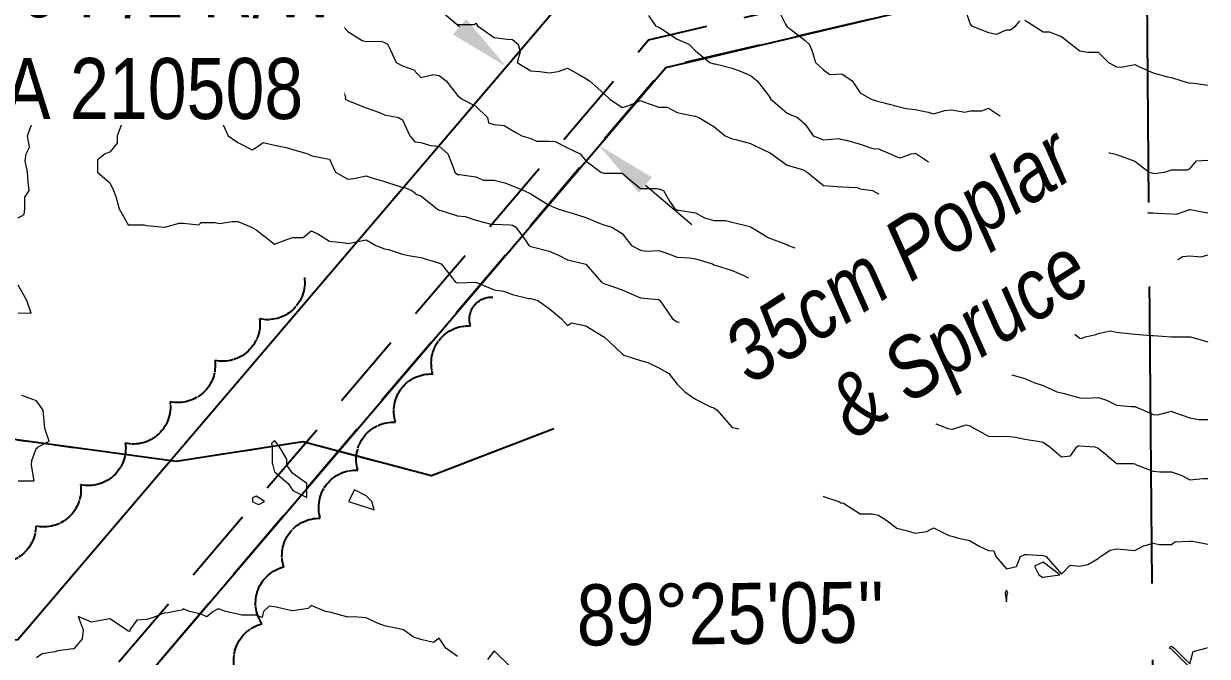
# Model space of a CAD drawing. Extents: x 537850 to 541798, y 6045627 to 6050132.
# Drawn here: x 540507.2 to 540701.2, y 6047416.6 to 6047520.4 of the extents above; entities that cross this region are included whole.
import ezdxf

# ---------------------------------------------------------------- set-up
doc = ezdxf.new("R2010")
doc.units = 0
doc.header["$LTSCALE"] = 5
for name, pattern in [('0', [1, 1, 0]), ('DASHED2', [9.525, 6.35, -3.175]), ('foc-ACCESSROAD', [3.75, 2.5, -1.25]), ('foc-TOPO-ephemeral', [6.25, 3.125, -0.625, 0.625, -0.625, 0.625, -0.625]), ('foc-UNSURVEYED', [12.5, 10, -2.5])]:
    doc.linetypes.add(name, pattern=pattern)
for name, color, linetype in [('C-AR', 13, 'foc-ACCESSROAD'), ('C-RW', 13, 'Continuous'), ('L-BD', 7, 'Continuous'), ('L-USEC', 7, 'foc-UNSURVEYED'), ('T-BUSH', 110, '0'), ('T-BUSH-T', 110, 'Continuous'), ('T-DRAW', 143, 'foc-TOPO-ephemeral')]:
    doc.layers.add(name, color=color, linetype=linetype)
doc.layers.add('C-AR-T', color=13, linetype='Continuous', lineweight=9)
doc.layers.add('C-RW-T', color=13, linetype='Continuous', lineweight=9)
doc.layers.add('Contour_Line_Intermediate', color=7, linetype='DASHED2', true_color=0xd9d9d9)
doc.layers.add('Contour_Line_Major', color=7, linetype='Continuous', true_color=0x6b6b6b)
doc.styles.add('80CG', font='ARIALN.TTF', dxfattribs={"height": 10})
doc.styles.add('80L', font='ARIALN.TTF', dxfattribs={"height": 10})
doc.styles.add('foc-LtypeFont', font='ARIALN.TTF', dxfattribs={"height": 7.35})
doc.styles.add('TXT', font='ARIALN.TTF', dxfattribs={"height": 0.2})
doc.linetypes.add('foc-TOPO-flowdirection-NOLINE', pattern='A,0,[">",foc-LtypeFont,S=0.3,R=0,X=0,Y=-0.945],-20,[">",foc-LtypeFont,S=0.3,R=0,X=0,Y=-0.945],0', length=20)
doc.dimstyles.new('Compass 5 000', dxfattribs={"dimscale": 5, "dimtxt": 9, "dimasz": 2, "dimexe": 0.2, "dimexo": 0.0625, "dimgap": 0.5, "dimtad": 0, "dimtih": 1, "dimtoh": 1, "dimzin": 0, "dimdsep": 46, "dimtxsty": '80CG', "dimcen": 0.1, "dimse1": 1, "dimse2": 1, "dimclrd": 256, "dimclrt": 256, "dimaunit": 1, "dimadec": 4, "dimazin": 0, "dimtfac": 0.06, "dimtofl": 0, "dimtmove": 0, "dimatfit": 1, "dimfxl": 0.2, "dimtolj": 1, "dimtzin": 0, "dimlwd": -1, "dimarcsym": 0})

# ---------------------------------------------------------------- blocks, each defined once
blk = doc.blocks.new('*D461')
at = {"layer": 'C-AR-T', "transparency": 16777216}
for p, q in [((540723.73, 6047554.72), (540721.43, 6047564.45)), ((540729.48, 6047530.39), (540733.31, 6047514.15)), ((540733.31, 6047514.15), (540743.31, 6047514.15))]:
    blk.add_line(p, q, dxfattribs=at)
for points in [[(540725.35, 6047555.1), (540722.11, 6047554.34), (540726.03, 6047544.99)], [(540731.1, 6047530.77), (540727.85, 6047530.01), (540727.18, 6047540.12)]]:
    blk.add_solid(points, dxfattribs=at)
at = {"layer": 'C-AR-T', "transparency": 16777216, "insert": (540777.58, 6047514.15), "char_height": 10, "attachment_point": 5, "style": '80CG', "bg_fill": 3, "box_fill_scale": 1.1, "bg_fill_color": 256, "bg_fill_true_color": 13158600, "bg_fill_transparency": 0}
blk.add_mtext('\\A1;Murphy\\P5.00 A/R\\PLOC 220512', dxfattribs=at)
blk = doc.blocks.new('*D463')
at = {"layer": 'C-RW-T', "transparency": 16777216}
for p, q in [((540571.01, 6047526.33), (540561.01, 6047526.33)), ((540578.63, 6047519.85), (540571.01, 6047526.33)), ((540609.08, 6047493.91), (540616.69, 6047487.43))]:
    blk.add_line(p, q, dxfattribs=at)
at = {"layer": 'C-RW-T', "linetype": 'ByBlock', "transparency": 16777216}
for points in [[(540579.71, 6047521.12), (540577.54, 6047518.58), (540586.24, 6047513.36)], [(540610.16, 6047495.18), (540608, 6047492.65), (540601.47, 6047500.4)]]:
    blk.add_solid(points, dxfattribs=at)
at = {"layer": 'C-RW-T', "linetype": 'ByBlock', "transparency": 16777216, "insert": (540521.47, 6047526.33), "char_height": 10, "attachment_point": 5, "style": '80CG', "bg_fill": 3, "box_fill_scale": 1.1, "bg_fill_color": 256, "bg_fill_true_color": 13158600, "bg_fill_transparency": 0}
blk.add_mtext('\\A1;Murphy\\P20.00 P/L R/W\\PPLA 210508', dxfattribs=at)

msp = doc.modelspace()

# ---------------------------------------------------------------- linework, layer by layer
at = {"layer": 'C-AR', "flags": 128}
msp.add_lwpolyline([(540790.888, 6047559.553), (540740.373, 6047543.212), (540722.481, 6047539.019), (540692.384, 6047531.966), (540612.358, 6047513.213), (540515.464, 6047399.392), (540511.656, 6047402.634), (540609.616, 6047517.707), (540692.339, 6047537.092), (540722.436, 6047544.145), (540739.03, 6047548.034), (540790.841, 6047564.795)], dxfattribs=at)
at = {"layer": 'C-RW'}
msp.add_lwpolyline([(540790.888, 6047580.748), (540735.082, 6047562.693), (540601.449, 6047531.116), (540506.218, 6047419.329), (540290.448, 6047417.1), (540291.068, 6047357.836), (540311.057, 6047358.043), (540310.646, 6047397.318), (540515.53, 6047399.435), (540612.419, 6047513.168), (540740.466, 6047543.425), (540790.888, 6047559.738)], dxfattribs=at)
at = {"layer": 'Contour_Line_Intermediate', "linetype": 'Continuous', "lineweight": 13, "flags": 128}
for points, elevation in [([(540630.659, 6047522.997), (540632.023, 6047520.269), (540632.209, 6047519.997), (540632.295, 6047519.867), (540632.657, 6047519.635), (540635.295, 6047517.606), (540635.905, 6047516.997), (540636.431, 6047515.861), (540636.946, 6047513.997), (540638.295, 6047512.768), (540639.34, 6047512.042), (540641.294, 6047512.113), (540642.999, 6047510.997), (540644.294, 6047509.029), (540646.062, 6047507.998), (540647.294, 6047507.587), (540647.801, 6047507.49), (540650.294, 6047506.84), (540651.812, 6047506.479), (540653.294, 6047506.296), (540655.42, 6047505.871), (540656.294, 6047505.557), (540658.143, 6047506.148), (540659.294, 6047506.223), (540661.425, 6047505.866), (540662.293, 6047506.064), (540664.227, 6047506.064), (540665.293, 6047506.491), (540667.638, 6047504.998), (540667.91, 6047504.615), (540668.293, 6047504.245), (540670.54, 6047504.245), (540671.293, 6047503.82), (540672.827, 6047503.532), (540674.293, 6047503.532), (540675.118, 6047502.823), (540676.061, 6047501.998), (540677.293, 6047501.547), (540678.258, 6047501.033), (540680.293, 6047500.293), (540682.376, 6047499.915), (540683.292, 6047499.587), (540685.924, 6047498.998), (540686.292, 6047498.893), (540686.457, 6047498.833), (540689.292, 6047497.803), (540691.632, 6047495.998), (540692.292, 6047495.839), (540692.466, 6047495.824), (540694.157, 6047495.998), (540695.008, 6047496.282), (540695.292, 6047496.424), (540697.866, 6047496.424), (540698.292, 6047496.565), (540699.427, 6047497.863), (540701.292, 6047497.997)], 921.956), ([(540661.392, 6047522.997), (540662.293, 6047520.293), (540662.515, 6047519.997), (540665.293, 6047518.894), (540666.637, 6047518.653), (540668.293, 6047519.344), (540668.946, 6047519.344), (540669.819, 6047519.997), (540670.474, 6047520.816)], 922.956), ([(540518.3, 6047520.527), (540518.281, 6047520.016), (540518.282, 6047519.997), (540518.3, 6047519.944), (540518.811, 6047519.487), (540521.3, 6047517.511), (540521.48, 6047516.997), (540521.449, 6047516.848), (540522.181, 6047513.997), (540522.764, 6047512.533), (540523.236, 6047510.997), (540524.3, 6047508.597), (540525.379, 6047507.998), (540524.749, 6047507.548), (540524.3, 6047506.919), (540522.777, 6047506.521), (540523.578, 6047504.998), (540523.285, 6047503.983), (540522.529, 6047501.998), (540522.529, 6047500.769), (540521.3, 6047499.314), (540521.079, 6047499.22), (540520.562, 6047498.998), (540519.27, 6047498.029), (540519.27, 6047495.998), (540521.3, 6047494.269), (540521.923, 6047492.998), (540522.27, 6047492.029), (540522.82, 6047489.998), (540524.3, 6047487.381), (540526.917, 6047487.381), (540527.3, 6047487.257), (540530.283, 6047487.015), (540530.3, 6047487.01), (540532.65, 6047487.648), (540533.3, 6047487.638), (540535.907, 6047487.391), (540536.299, 6047487.741), (540538.557, 6047487.741), (540539.299, 6047487.618), (540541.346, 6047487.951), (540542.299, 6047487.905), (540544.536, 6047486.999), (540545.299, 6047486.582), (540547.26, 6047485.038), (540548.299, 6047484.219), (540550.337, 6047484.96), (540551.299, 6047485.31), (540552.988, 6047485.31), (540554.299, 6047486.402), (540555.383, 6047485.915), (540557.298, 6047484.702), (540559.882, 6047484.415), (540560.298, 6047484.332), (540562.521, 6047484.776), (540563.298, 6047484.932), (540564.906, 6047483.999), (540566.298, 6047483.46), (540566.971, 6047483.326), (540569.298, 6047482.55), (540570.586, 6047482.287), (540572.298, 6047482.046), (540575.152, 6047481.145), (540575.298, 6047481.075), (540575.613, 6047480.999), (540576.866, 6047479.431), (540577.951, 6047477.999), (540578.297, 6047477.897), (540578.402, 6047477.894), (540581.297, 6047477.989), (540581.311, 6047477.985), (540584.297, 6047476.728), (540585.807, 6047476.489), (540587.297, 6047475.953), (540589.995, 6047475.301), (540590.297, 6047475.317), (540591.441, 6047474.999), (540593.297, 6047473.673), (540595.346, 6047471.999), (540596.297, 6047470.871), (540596.992, 6047471.304), (540599.296, 6047470.835), (540602.291, 6047469.004), (540602.296, 6047469.001), (540602.3, 6047468.999), (540605.296, 6047466.212), (540605.562, 6047466), (540608.296, 6047465.163), (540609.502, 6047464.794), (540611.296, 6047463.953), (540612.904, 6047463), (540614.296, 6047461.24), (540615.536, 6047460), (540617.296, 6047458.826), (540619.738, 6047457.557), (540620.295, 6047457.357), (540620.831, 6047457), (540623.295, 6047454.183), (540624.256, 6047454), (540626.295, 6047453.66), (540628.382, 6047451), (540629.295, 6047449.605), (540631.968, 6047448), (540632.295, 6047447.897), (540632.578, 6047447.718), (540635.295, 6047445.995), (540636.554, 6047445.001), (540638.295, 6047442.832), (540638.918, 6047442.625), (540640.791, 6047442.001), (540641.101, 6047441.807), (540641.294, 6047441.807), (540641.553, 6047441.742), (540644.294, 6047440.02), (540646.275, 6047440.02), (540647.294, 6047439.793), (540648.481, 6047439.001), (540650.294, 6047437.641), (540652.062, 6047437.233), (540653.294, 6047436.813), (540655.208, 6047437.087), (540656.294, 6047437.738), (540658.819, 6047436.475), (540659.294, 6047436.34), (540660.415, 6047436.001), (540661.99, 6047435.698), (540662.293, 6047435.604), (540663.92, 6047434.628), (540665.293, 6047434.004), (540666.211, 6047433.919), (540666.517, 6047433.001), (540668.293, 6047430.964), (540669.917, 6047431.377), (540670.58, 6047433.001), (540671.293, 6047433.313), (540671.649, 6047433.358), (540674.293, 6047433.154), (540674.431, 6047433.14), (540674.75, 6047433.001), (540677.293, 6047430.13), (540678.702, 6047431.592), (540680.293, 6047431.412), (540681.588, 6047431.705), (540683.292, 6047432.701), (540683.45, 6047432.843), (540683.654, 6047433.001), (540685.27, 6047434.023), (540686.292, 6047434.252), (540688.2, 6047434.093), (540689.292, 6047434.002), (540690.606, 6047434.687), (540692.292, 6047435.2), (540693.311, 6047434.982), (540695.292, 6047434.982), (540695.882, 6047435.411), (540698.292, 6047435.545), (540698.76, 6047435.533), (540701.292, 6047435.021)], 915.956), ([(540530.3, 6047521.886), (540531.397, 6047519.997), (540533.3, 6047518.884), (540535.683, 6047516.997), (540535.524, 6047514.773), (540535.653, 6047513.997), (540536.299, 6047512.023), (540537.987, 6047512.309), (540539.299, 6047512.532), (540539.849, 6047510.997), (540539.885, 6047510.412), (540539.299, 6047509.867), (540537.163, 6047510.134), (540537.163, 6047507.998), (540539.299, 6047505.007), (540539.303, 6047504.998), (540539.307, 6047504.99), (540540.685, 6047501.998), (540542.299, 6047500.899), (540544.634, 6047499.663), (540545.299, 6047500.061), (540546.439, 6047500.858), (540548.299, 6047500.434), (540550.21, 6047500.087), (540551.299, 6047499.752), (540553.749, 6047498.998), (540554.299, 6047498.723), (540554.683, 6047498.613), (540557.298, 6047498.131), (540558.294, 6047495.998), (540560.298, 6047494.883), (540561.302, 6047494.995), (540563.298, 6047495.394), (540564.224, 6047495.072), (540566.298, 6047494.466), (540568.501, 6047493.795), (540569.298, 6047493.508), (540569.741, 6047493.441), (540570.782, 6047492.998), (540571.634, 6047492.334), (540572.298, 6047492.132), (540574.964, 6047489.998), (540575.298, 6047489.798), (540575.565, 6047489.731), (540578.297, 6047488.86), (540579.549, 6047488.746), (540581.297, 6047488.166), (540583.799, 6047487.497), (540584.297, 6047487.475), (540586.936, 6047487.359), (540587.297, 6047487.304), (540587.871, 6047486.999), (540589.397, 6047484.899), (540589.982, 6047483.999), (540590.297, 6047483.82), (540590.523, 6047483.773), (540593.297, 6047483.079), (540594.861, 6047482.434), (540596.297, 6047481.647), (540599.107, 6047480.999), (540599.296, 6047480.909), (540601.908, 6047477.999), (540602.296, 6047477.781), (540602.617, 6047477.679), (540605.296, 6047476.749), (540607.618, 6047475.677), (540608.296, 6047475.411), (540611.13, 6047475.165), (540611.296, 6047475.151), (540611.449, 6047474.999), (540611.906, 6047474.389), (540613.525, 6047471.999), (540614.296, 6047471.459), (540614.938, 6047471.357), (540617.296, 6047471.154), (540618.311, 6047470.984), (540620.295, 6047470.84), (540622.04, 6047470.254), (540623.295, 6047469.875), (540625.034, 6047468.999), (540626.295, 6047467.948), (540627.053, 6047468.242), (540629.295, 6047467.965), (540631.962, 6047466), (540632.295, 6047465.704), (540632.981, 6047465.313), (540635.295, 6047463.882), (540636.808, 6047463), (540638.295, 6047461.597), (540640.247, 6047461.952), (540641.294, 6047461.821), (540642.889, 6047460), (540644.294, 6047459.244), (540645.462, 6047458.832), (540647.294, 6047458.832), (540649.129, 6047458.165), (540650.294, 6047457.627), (540652.842, 6047457), (540653.294, 6047456.869), (540654.001, 6047456.293), (540656.294, 6047454.929), (540658.635, 6047454), (540659.294, 6047453.906), (540659.415, 6047453.879), (540659.756, 6047454), (540661.685, 6047454.609), (540662.293, 6047454.449), (540663.018, 6047454), (540665.293, 6047452.736), (540666.602, 6047452.692), (540668.293, 6047452.731), (540669.731, 6047452.562), (540671.293, 6047452.233), (540673.391, 6047451.902), (540674.293, 6047451.76), (540675.389, 6047451), (540677.293, 6047449.33), (540678.766, 6047449.526), (540679.798, 6047451), (540680.078, 6047451.215), (540680.293, 6047451.177), (540682.766, 6047451), (540683.292, 6047450.79), (540684.332, 6047449.961), (540686.292, 6047448.249), (540689.044, 6047448.249), (540689.292, 6047448.221), (540689.705, 6047448), (540692.292, 6047446.978), (540693.406, 6047446.887), (540695.292, 6047446.887), (540697.027, 6047446.266), (540698.292, 6047445.599), (540700.517, 6047445.775), (540701.292, 6047445.819)], 916.956), ([(540545.299, 6047520.766), (540546.032, 6047519.997), (540546.232, 6047519.064), (540546.931, 6047516.997), (540548.299, 6047514.276), (540548.855, 6047513.997), (540551.299, 6047513.407), (540552.03, 6047513.266), (540554.299, 6047512.828), (540555.657, 6047512.638), (540557.298, 6047512.738), (540558.923, 6047510.997), (540559.956, 6047508.34), (540559.88, 6047507.998), (540560.298, 6047507.747), (540560.675, 6047507.621), (540563.298, 6047506.541), (540565.478, 6047505.817), (540566.298, 6047505.402), (540568.625, 6047504.998), (540569.298, 6047504.622), (540570.489, 6047501.998), (540571.271, 6047500.971), (540572.298, 6047500.902), (540573.881, 6047500.415), (540575.298, 6047500.273), (540576.714, 6047498.998), (540577.616, 6047496.68), (540577.856, 6047495.998), (540578.297, 6047495.607), (540578.635, 6047495.661), (540581.297, 6047495.259), (540582.572, 6047494.724), (540584.297, 6047494.724), (540586.027, 6047494.269), (540587.297, 6047493.78), (540589.142, 6047492.998), (540590.297, 6047492.441), (540591.782, 6047491.514), (540593.297, 6047490.604), (540594.756, 6047489.998), (540596.297, 6047489.538), (540596.944, 6047489.351), (540599.296, 6047488.596), (540601.683, 6047487.612), (540602.296, 6047487.395), (540603.606, 6047486.999), (540605.296, 6047485.984), (540606.823, 6047483.999), (540608.296, 6047483.233), (540609.253, 6047483.041), (540611.296, 6047483.149), (540612.58, 6047482.715), (540614.296, 6047482.078), (540616.317, 6047481.977), (540617.296, 6047481.807), (540620.06, 6047480.999), (540620.295, 6047480.832), (540620.54, 6047480.754), (540623.295, 6047479.881), (540625.23, 6047479.064), (540626.295, 6047478.466), (540627.913, 6047477.999), (540629.295, 6047477.644), (540629.747, 6047477.547), (540632.295, 6047476.273), (540634.405, 6047475.889), (540635.295, 6047475.727), (540636.732, 6047474.999), (540638.295, 6047472.821), (540638.952, 6047472.657), (540641.294, 6047472.87), (540642.409, 6047471.999), (540644.294, 6047470.956), (540645.699, 6047470.595), (540647.294, 6047470.184), (540649.74, 6047469.554), (540650.294, 6047469.327), (540651.106, 6047468.999), (540653.294, 6047466.845), (540655.755, 6047466.538), (540656.294, 6047466.419), (540657.551, 6047466), (540659.294, 6047465.657), (540659.815, 6047465.478), (540662.293, 6047464.679), (540664.801, 6047463.492), (540665.293, 6047463.3), (540668.269, 6047463.024), (540668.293, 6047463.014), (540668.388, 6047463), (540671.293, 6047462.208), (540672.746, 6047461.547), (540674.293, 6047461.031), (540676.503, 6047460), (540677.293, 6047459.825), (540677.529, 6047459.763), (540680.293, 6047459.036), (540681.31, 6047458.983), (540683.292, 6047459.099), (540684.638, 6047458.654), (540686.292, 6047457.818), (540688.681, 6047457.611), (540689.292, 6047457.611), (540690.699, 6047457), (540692.292, 6047456.298), (540693.069, 6047456.223), (540695.292, 6047456.828), (540695.62, 6047456.672), (540698.292, 6047455.758), (540699.81, 6047455.481), (540701.292, 6047455.444)], 917.956), ([(540558.433, 6047521.862), (540559.469, 6047519.997), (540560.298, 6047519.08), (540562.677, 6047517.618), (540563.298, 6047517.433), (540565.797, 6047517.498), (540566.298, 6047517.249), (540566.79, 6047516.997), (540567.283, 6047516.012), (540568.213, 6047513.997), (540569.298, 6047513.429), (540571.109, 6047512.809), (540572.298, 6047511.52), (540574.279, 6047512.016), (540575.298, 6047511.846), (540576.428, 6047510.997), (540578.297, 6047508.593), (540579.052, 6047507.998), (540581.297, 6047506.815), (540583.205, 6047504.998), (540583.38, 6047504.081), (540584.297, 6047503.837), (540585.96, 6047503.661), (540587.297, 6047502.826), (540587.832, 6047502.533), (540588.835, 6047501.998), (540590.297, 6047501.517), (540591.215, 6047501.08), (540593.297, 6047501.08), (540594.275, 6047501.02), (540596.297, 6047499.992), (540598.384, 6047498.998), (540599.296, 6047497.857), (540601.774, 6047495.998), (540602.296, 6047495.861), (540602.462, 6047495.833), (540605.296, 6047495.832), (540606.368, 6047494.927), (540608.296, 6047493.314), (540610.98, 6047493.314), (540611.296, 6047493.297), (540612.073, 6047492.998), (540613.017, 6047491.277), (540613.923, 6047489.998), (540614.296, 6047489.812), (540614.5, 6047489.794), (540617.296, 6047489.339), (540618.786, 6047488.508), (540620.295, 6047488.089), (540622.205, 6047488.089), (540623.295, 6047487.817), (540626.201, 6047487.093), (540626.295, 6047487.055), (540626.44, 6047486.999), (540629.295, 6047485.252), (540632.09, 6047484.204), (540632.295, 6047484.185), (540632.523, 6047483.999), (540635.295, 6047482.959), (540637.031, 6047482.263), (540638.295, 6047481.955), (540639.12, 6047481.824), (540641.294, 6047481.721), (540642.468, 6047480.999), (540644.294, 6047479.368), (540646.549, 6047478.744), (540647.294, 6047478.578), (540648.594, 6047477.999), (540650.294, 6047477.574), (540650.814, 6047477.479), (540653.294, 6047476.868), (540655.024, 6047476.269), (540656.294, 6047476.078), (540658.553, 6047475.74), (540659.294, 6047475.74), (540661.379, 6047474.999), (540662.293, 6047474.447), (540662.845, 6047474.447), (540665.293, 6047473.529), (540667.342, 6047472.951), (540668.293, 6047472.992), (540669.659, 6047471.999), (540671.293, 6047471.417), (540672.545, 6047470.747), (540674.293, 6047470.181), (540675.738, 6047470.554), (540677.293, 6047471.048), (540680.038, 6047468.999), (540680.293, 6047468.799), (540680.526, 6047468.766), (540681.226, 6047468.999), (540682.899, 6047469.393), (540683.292, 6047469.576), (540685.278, 6047470.013), (540686.292, 6047469.805), (540688.79, 6047469.502), (540689.292, 6047469.469), (540692.055, 6047469.237), (540692.292, 6047469.264), (540695.261, 6047469.031), (540695.292, 6047469.02), (540698.271, 6047469.02), (540698.292, 6047469.021), (540698.424, 6047468.999), (540701.292, 6047468.203)], 918.956), ([(540609.583, 6047521.71), (540610.725, 6047519.997), (540611.296, 6047519.781), (540611.904, 6047519.389), (540614.296, 6047517.834), (540616.221, 6047516.997), (540617.296, 6047515.922), (540619.667, 6047513.997), (540620.295, 6047513.792), (540620.543, 6047513.749), (540623.295, 6047513.04), (540624.793, 6047512.5), (540626.295, 6047511.868), (540627.391, 6047510.997), (540629.295, 6047508.505), (540629.642, 6047507.998), (540632.295, 6047505.707), (540634.028, 6047504.998), (540635.295, 6047503.865), (540636.572, 6047501.998), (540638.295, 6047501.313), (540640.814, 6047501.517), (540641.294, 6047501.37), (540642.042, 6047501.251), (540644.294, 6047500.586), (540646.378, 6047499.914), (540647.294, 6047499.834), (540649.217, 6047498.998), (540650.294, 6047498.53), (540650.908, 6047498.384), (540652.665, 6047498.998), (540653.194, 6047499.098), (540653.294, 6047499.108), (540653.532, 6047498.998), (540656.294, 6047497.157), (540658.135, 6047497.157), (540659.294, 6047497.894), (540662.007, 6047495.998), (540662.293, 6047495.922), (540662.382, 6047495.909), (540664.488, 6047495.998), (540665.243, 6047496.048), (540665.293, 6047496.06), (540665.408, 6047495.998), (540668.293, 6047495.177), (540669.377, 6047494.914), (540671.293, 6047494.817), (540673.688, 6047493.603), (540674.293, 6047493.236), (540677.137, 6047493.154), (540677.293, 6047493.145), (540677.542, 6047492.998), (540678.04, 6047492.251), (540679.73, 6047489.998), (540680.293, 6047489.631), (540680.749, 6047489.542), (540682.545, 6047489.998), (540683.043, 6047490.247), (540683.292, 6047490.206), (540683.708, 6047489.998), (540686.292, 6047489.224), (540687.122, 6047489.168), (540689.292, 6047489.168), (540689.962, 6047489.328), (540692.292, 6047489.334), (540692.976, 6047489.314), (540695.292, 6047489.184), (540696.155, 6047489.135), (540698.292, 6047489.917), (540698.373, 6047489.917), (540701.292, 6047489.34)], 920.956), ([(540671.293, 6047520.918), (540672.767, 6047519.997), (540674.293, 6047519.003), (540675.274, 6047519.015), (540677.293, 6047518.256), (540678.861, 6047516.997), (540680.293, 6047515.896), (540681.594, 6047515.695), (540683.292, 6047515.695), (540684.979, 6047513.997), (540686.292, 6047513.311), (540687.05, 6047513.239), (540689.292, 6047513.655), (540689.975, 6047513.315), (540692.292, 6047512.279), (540694.653, 6047511.636), (540695.292, 6047511.536), (540697.001, 6047510.997), (540698.292, 6047510.629), (540698.644, 6047510.645), (540701.292, 6047510.279)], 922.956), ([(540578.297, 6047416.639), (540576.369, 6047418.002), (540575.298, 6047419.608), (540574.38, 6047418.92), (540572.298, 6047419.382), (540571.091, 6047419.795), (540569.426, 6047421.002), (540569.342, 6047421.046), (540569.298, 6047421.074), (540569.243, 6047421.056), (540566.298, 6047421.647), (540565.289, 6047422.011), (540563.298, 6047422.983), (540561.205, 6047423.095), (540560.298, 6047423.041), (540557.387, 6047423.913), (540557.298, 6047423.905), (540556.67, 6047424.002), (540554.299, 6047424.976), (540553.811, 6047424.489), (540551.299, 6047424.13), (540551.171, 6047424.13), (540548.299, 6047424.769), (540547.418, 6047424.883), (540546.498, 6047424.002), (540546.276, 6047423.025), (540545.299, 6047423.375), (540542.926, 6047423.375), (540542.299, 6047423.557), (540540.256, 6047424.002), (540539.299, 6047424.36), (540538.941, 6047424.36), (540538.223, 6047424.002), (540537.182, 6047423.119), (540536.299, 6047423.542), (540534.376, 6047424.002), (540533.3, 6047424.432), (540533.095, 6047424.206), (540531.895, 6047424.002), (540530.575, 6047423.727), (540530.3, 6047423.761), (540528.319, 6047422.982), (540527.3, 6047422.708), (540525.734, 6047422.568), (540524.58, 6047421.002), (540524.58, 6047420.722), (540524.3, 6047420.757), (540524.027, 6047421.002), (540521.3, 6047422.793), (540519.785, 6047422.517), (540518.3, 6047422.245), (540516.135, 6047423.167), (540516.94, 6047421.002), (540516.791, 6047419.511), (540515.533, 6047418.002), (540515.41, 6047417.893), (540515.3, 6047417.898), (540512.781, 6047417.521), (540512.301, 6047417.405), (540510.231, 6047417.071), (540509.301, 6047416.407)], 915.956), ([(540586.937, 6047415.002), (540584.297, 6047417.574), (540583.179, 6047416.121)], 915.956)]:
    msp.add_lwpolyline(points, dxfattribs=dict(at, elevation=elevation))
at = {"layer": 'Contour_Line_Intermediate', "linetype": 'Continuous', "lineweight": 13, "elevation": 915.956, "flags": 128}
for points in [[(540632.584, 6047450.711), (540632.801, 6047451), (540632.295, 6047451.156), (540631.958, 6047451.338), (540631.62, 6047451), (540632.295, 6047448.979), (540632.584, 6047450.711)], [(540674.618, 6047429.676), (540676.992, 6047430.001), (540674.293, 6047432.073), (540672.882, 6047431.412), (540673.554, 6047430.001), (540674.293, 6047429.558), (540674.618, 6047429.676)], [(540668.404, 6047426.891), (540668.498, 6047427.001), (540668.293, 6047427.48), (540668.108, 6047427.187), (540668.044, 6047427.001), (540668.293, 6047425.566), (540668.404, 6047426.891)]]:
    msp.add_lwpolyline(points, close=True, dxfattribs=at)
at = {"layer": 'Contour_Line_Major', "linetype": 'Continuous', "lineweight": 15, "flags": 128}
for points, elevation in [([(540577.666, 6047520.629), (540578.297, 6047520.227), (540581.05, 6047520.244), (540581.297, 6047520.453), (540581.546, 6047519.997), (540584.297, 6047518.11), (540586.453, 6047517.841), (540587.297, 6047517.785), (540588.241, 6047516.997), (540588.539, 6047515.756), (540588.072, 6047513.997), (540590.297, 6047512.632), (540591.783, 6047512.511), (540593.297, 6047512.283), (540594.785, 6047512.509), (540596.297, 6047513.068), (540598.307, 6047511.987), (540599.296, 6047511.358), (540599.935, 6047510.997), (540602.296, 6047508.899), (540603.234, 6047507.998), (540605.296, 6047506.626), (540606.345, 6047506.949), (540608.296, 6047507.762), (540608.767, 6047507.526), (540611.296, 6047506.683), (540612.637, 6047506.656), (540614.296, 6047505.81), (540617.108, 6047505.185), (540617.296, 6047505.2), (540617.859, 6047504.998), (540620.295, 6047503.477), (540622.137, 6047501.998), (540623.295, 6047501.463), (540623.927, 6047501.366), (540626.295, 6047500.734), (540628.794, 6047499.499), (540629.295, 6047499.29), (540629.77, 6047498.998), (540632.295, 6047497.161), (540634.82, 6047496.473), (540635.295, 6047496.251), (540635.594, 6047495.998), (540638.295, 6047493.848), (540639.049, 6047493.753), (540641.294, 6047493.621), (540643.791, 6047493.501), (540644.294, 6047493.285), (540646.324, 6047492.998), (540647.294, 6047492.444), (540649.233, 6047491.059), (540650.294, 6047491.059), (540650.92, 6047492.372), (540653.294, 6047491.47), (540655.747, 6047489.998), (540656.294, 6047489.755), (540656.89, 6047489.402), (540659.294, 6047488.147), (540661.774, 6047487.518), (540662.293, 6047487.287), (540663.037, 6047486.999), (540665.293, 6047485.494), (540667.187, 6047485.105), (540667.922, 6047486.999), (540668.184, 6047487.107), (540668.293, 6047487.07), (540668.532, 6047486.999), (540671.293, 6047484.544), (540672.52, 6047483.999), (540674.293, 6047483.408), (540675.634, 6047482.657), (540677.293, 6047482.094), (540679.197, 6047482.094), (540680.293, 6047481.486), (540682.045, 6047480.999), (540683.292, 6047480.496), (540684.072, 6047480.22), (540685.959, 6047480.999), (540686.242, 6047481.05), (540686.292, 6047481.045), (540686.682, 6047480.999), (540689.292, 6047480.459), (540689.637, 6047480.654), (540690.709, 6047480.999), (540691.962, 6047481.329), (540692.292, 6047481.323), (540695.205, 6047480.999), (540695.292, 6047480.98), (540695.302, 6047480.988), (540695.309, 6047480.999), (540697.099, 6047482.192), (540698.292, 6047482.296), (540700.163, 6047482.128), (540701.292, 6047482.476)], 919.956), ([(540506.301, 6047488.525), (540507.238, 6047489.061), (540507.356, 6047489.998), (540507.356, 6047491.943), (540508.082, 6047492.998), (540507.906, 6047494.393), (540507.837, 6047495.998), (540507.435, 6047497.863), (540507.616, 6047498.998), (540508.161, 6047500.138), (540507.831, 6047501.998), (540508.695, 6047504.392), (540508.917, 6047504.998), (540508.835, 6047505.464), (540508.591, 6047507.998), (540508.822, 6047508.476), (540509.301, 6047508.667), (540510.808, 6047509.49), (540510.65, 6047510.997), (540510.081, 6047513.217), (540510.036, 6047513.997), (540509.687, 6047516.611), (540509.54, 6047516.997), (540509.301, 6047517.361), (540508.242, 6047518.056), (540506.301, 6047519.115)], 914.956), ([(540506.301, 6047472.942), (540508.396, 6047472.904), (540507.689, 6047474.999), (540506.301, 6047477.468)], 914.956), ([(540506.301, 6047445.437), (540508.894, 6047445.408), (540508.447, 6047448), (540508.539, 6047448.762), (540509.301, 6047450.843), (540509.498, 6047450.804), (540509.563, 6047451), (540511.388, 6047451.913), (540510.642, 6047454), (540510.494, 6047455.807), (540510.395, 6047457), (540509.301, 6047458.532), (540506.893, 6047459.407)], 914.956), ([(540698.127, 6047415.002), (540695.292, 6047417.825), (540694.996, 6047418.002), (540695.07, 6047418.224), (540695.292, 6047418.298), (540695.736, 6047418.002), (540698.292, 6047415.419), (540698.841, 6047417.453), (540700.944, 6047418.002), (540701.195, 6047418.098)], 914.956)]:
    msp.add_lwpolyline(points, dxfattribs=dict(at, elevation=elevation))
at = {"layer": 'Contour_Line_Major', "linetype": 'Continuous', "lineweight": 15, "elevation": 914.956, "flags": 128}
for points in [[(540553.613, 6047445.001), (540551.299, 6047446.629), (540550.323, 6047448), (540550.323, 6047448.976), (540549.108, 6047451), (540548.299, 6047452.012), (540547.785, 6047451.515), (540547.927, 6047451), (540547.927, 6047448.373), (540548.007, 6047448), (540548.299, 6047446.869), (540550.527, 6047445.001), (540551.299, 6047443.844), (540553.613, 6047442.687), (540553.613, 6047445.001)], [(540545.748, 6047441.552), (540546.644, 6047442.001), (540545.299, 6047442.906), (540544.696, 6047442.604), (540544.696, 6047442.001), (540545.299, 6047441.696), (540545.748, 6047441.552)], [(540564.257, 6047442.001), (540563.298, 6047442.957), (540561.385, 6047443.914), (540560.431, 6047442.001), (540563.298, 6047441.099), (540564.654, 6047440.645), (540564.257, 6047442.001)]]:
    msp.add_lwpolyline(points, close=True, dxfattribs=at)
at = {"layer": 'L-USEC'}
msp.add_line((540690.542, 6047603.553), (540697.744, 6046799.336), dxfattribs=at)
at = {"layer": 'T-BUSH', "flags": 128}
for points in [[(540553.19, 6047478.76, -0.5205671), (540545.854, 6047471.965, -0.5205671), (540538.517, 6047465.169, -0.5205671), (540531.181, 6047458.374, -0.5205671), (540523.845, 6047451.578, -0.5205671), (540516.508, 6047444.783, -0.5205671), (540509.172, 6047437.987, -0.5205671), (540501.126, 6047432.364, -0.5205671), (540491.704, 6047429.012, -0.5205671), (540482.283, 6047425.66, -0.5205671), (540472.749, 6047422.923, -0.5205671), (540462.751, 6047422.747, -0.5205671), (540452.753, 6047422.57, -0.5205671), (540442.754, 6047422.394, -0.5205671), (540432.756, 6047422.217, -0.5205671), (540422.757, 6047422.041, -0.5205671), (540412.759, 6047421.864, -0.5205671), (540402.76, 6047421.687, -0.5205671), (540392.762, 6047421.511, -0.5205671), (540382.765, 6047421.28, -0.5205671), (540372.772, 6047420.903, -0.5205671), (540362.779, 6047420.526, -0.5205671), (540353.908, 6047421.351, -0.5205671), (540353.597, 6047431.346, -0.5205671), (540353.286, 6047441.341, -0.5205671), (540351.158, 6047449.47, -0.5205671), (540341.158, 6047449.515, -0.5205671), (540331.159, 6047449.559, -0.5205671), (540321.159, 6047449.604, -0.5205671), (540311.159, 6047449.649, -0.5205671), (540301.159, 6047449.694, -0.5205671), (540294.901, 6047453.589, -0.5205671), (540294.569, 6047463.584, -0.5205671), (540294.138, 6047476.598, -0.5205671)], [(540446.879, 6047226.07, -0.4858112), (540456.466, 6047225.652, -0.5205671), (540466.465, 6047225.77, -0.5205671), (540476.465, 6047225.889, -0.5205671), (540486.464, 6047226.008, -0.5205671), (540496.463, 6047226.127, -0.5205671), (540506.462, 6047226.246, -0.5205671), (540516.462, 6047226.365, -0.5205671), (540520.397, 6047232.455, -0.5205671), (540520.363, 6047242.455, -0.5205671), (540520.328, 6047252.455, -0.5205671), (540520.293, 6047262.455, -0.5205671), (540520.258, 6047272.455, -0.5205671), (540520.224, 6047282.455, -0.5205671), (540520.189, 6047292.455, -0.5205671), (540520.189, 6047302.455, -0.5205671), (540520.344, 6047312.453, -0.5205671), (540520.5, 6047322.452, -0.5205671), (540520.655, 6047332.451, -0.5205671), (540520.811, 6047342.45, -0.5205671), (540520.966, 6047352.449, -0.5205671), (540521.122, 6047362.447, -0.5205671), (540521.277, 6047372.446, -0.5205671), (540521.432, 6047382.445, -0.5205671), (540521.588, 6047392.444, -0.5205671), (540528.513, 6047399.096, -0.5205671), (540536.363, 6047405.29, -0.5205671), (540542.661, 6047412.628, -0.5205671), (540546.24, 6047421.965, -0.5205671), (540549.82, 6047431.303, -0.5205671), (540555.813, 6047439.277, -0.5205671), (540561.962, 6047447.162, -0.5205671), (540568.112, 6047455.048, -0.5205671), (540574.261, 6047462.934, -0.5205671), (540580.411, 6047470.819, -0.5205671), (540584.089, 6047475.537)]]:
    msp.add_lwpolyline(points, format="xyb", dxfattribs=at)
at = {"layer": 'T-DRAW', "flags": 128}
msp.add_lwpolyline([(540594.104, 6047453.965), (540574.011, 6047446.225), (540552.946, 6047451.811), (540532.181, 6047448.571), (540502.773, 6047452.566), (540493.495, 6047460.394), (540482.721, 6047471.92), (540472.479, 6047492.909)], dxfattribs=at)
at = {"layer": 'T-DRAW', "linetype": 'foc-TOPO-flowdirection-NOLINE', "flags": 128}
msp.add_lwpolyline([(540594.104, 6047453.965), (540574.011, 6047446.225), (540552.946, 6047451.811), (540532.181, 6047448.571), (540502.773, 6047452.566), (540493.495, 6047460.394), (540482.721, 6047471.92), (540472.479, 6047492.909)], dxfattribs=at)

# ---------------------------------------------------------------- texts
at = {"layer": 'L-BD', "insert": (540597.781, 6047428.412), "char_height": 10, "attachment_point": 1, "rotation": 0.5763, "style": '80L'}
msp.add_mtext("89°25'05''", dxfattribs=at)

# ---------------------------------------------------------------- next in the draw order: dimensions: what is measured, and where the dimension line sits
at = {"layer": 'C-AR-T'}
dim = msp.add_linear_dim(base=(540726.027, 6047544.987), p1=(540659.972, 6047524.248), p2=(540658.823, 6047529.114), angle=103.28896, text='Murphy\\P5.00 A/R\\PLOC 220512', dimstyle='Compass 5 000', override={"dimtfill": 1}, dxfattribs=at)
dim.commit()
dim.dimension.update_dxf_attribs({"geometry": '*D461', "text_midpoint": (540777.58, 6047514.155), "dimtype": 161})
at = {"layer": 'C-RW-T', "linetype": 'ByBlock'}
dim = msp.add_linear_dim(base=(540586.239, 6047513.364), p1=(540591.152, 6047488.284), p2=(540575.925, 6047501.25), angle=139.58659, text='Murphy\\P20.00 P/L R/W\\PPLA 210508', dimstyle='Compass 5 000', override={"dimtfill": 1}, dxfattribs=at)
dim.commit()
dim.dimension.update_dxf_attribs({"geometry": '*D463', "text_midpoint": (540521.472, 6047526.33), "dimtype": 161})

# ---------------------------------------------------------------- next in the draw order: texts
at = {"layer": 'T-BUSH-T', "linetype": 'Continuous', "insert": (540620.574, 6047469.212), "char_height": 10, "attachment_point": 1, "rotation": 32.75002, "style": 'TXT', "bg_fill": 2}
msp.add_mtext_dynamic_manual_height_columns('\\pi0.36221;{\\fArial Narrow|b0|i1|c0|p34;35cm Poplar  \\P\\pi9.73465;& Spruce}', width=65.40382, gutter_width=99.995, heights=[0], dxfattribs=at)

doc.saveas('drawing.dxf')
